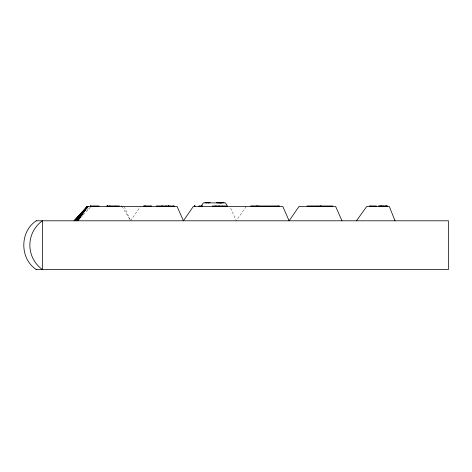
<?xml version="1.0" encoding="UTF-8"?>
<svg xmlns="http://www.w3.org/2000/svg" width="472" height="472" viewBox="0 0 472 472"><rect width="100%" height="100%" fill="white"/><g stroke="black" fill="none" stroke-linecap="round" stroke-linejoin="round"><path stroke-width="0.35" stroke-dasharray="2.36 1.77" d="M130.561 220.796L140.455 206.488M246.166 206.488L236.265 220.796L229.952 206.488M81.237 217.085L82.748 215.498M83.255 214.966L90.819 207.019M86.636 210.064L89.668 207.001M122.036 206.488L130.189 220.176M124.242 206.488L130.272 220.147"/><path stroke-width="0.71" d="M201.125 206.488L203.237 202.913L225.533 202.913L227.646 206.488M87.603 206.488L77.709 220.796L80.476 217.362M356.466 220.796L366.691 206.488L389.294 206.488L395.046 220.796M85.485 209.792L76.446 220.796L85.88 209.792M86.842 208.14L88.199 206.488M87.479 206.488L74.859 220.796L87.709 206.488M85.231 208.606L87.167 206.488L74.057 220.796L87.308 206.488M36.297 220.796C19.641 231.504 19.641 258.827 36.297 269.536M204.901 202.464L210.229 202.464M216.742 202.464L224.017 202.464M90.3 205.963L98.913 205.963L98.913 206.488M106.678 205.963L119.398 205.963M143.464 205.963L151.494 205.963L151.494 206.488M156.792 205.963L174.05 206.004M212.37 205.963L226.755 205.987L226.755 206.435L226.306 206.435M250.555 205.963L258.585 205.963L258.585 206.488M259.004 206.004L279.259 205.963L279.259 206.488M307.001 205.963L332.441 206.004L332.441 206.453M369.629 205.963L376.396 205.963L376.396 206.488M378.397 205.963L387.713 205.963M86.6 206.488L177.094 206.488L183.413 220.796L193.308 206.488L282.805 206.488L289.124 220.796L299.018 206.488L335.657 206.488L341.976 220.796M36.12 220.796L448.4 220.796L448.4 269.536L36.12 269.536M386.586 205.963L386.586 206.488M386.397 205.963L386.397 206.488M385.854 205.963L385.854 206.488M384.875 205.963L384.875 206.488M383.394 205.963L383.394 206.488M382.432 205.963L382.432 206.488M381.824 205.963L381.824 206.488M381.73 205.963L381.73 206.488M380.928 205.963L380.928 206.488M380.379 205.963L380.379 206.488M379.63 205.963L379.63 206.488M370.19 205.963L370.19 206.488M332.087 206.004L332.087 206.453M321.078 205.963L321.078 206.488M320.594 206.004L320.594 206.453M320.287 205.963L320.287 206.488M317.992 206.004L317.992 206.453M278.769 205.963L278.769 206.488M278.002 206.004L278.002 206.453M259.122 206.004L259.122 206.453M257.854 205.963L257.854 206.488M256.874 205.963L256.874 206.488M256.29 205.963L256.29 206.488M252.844 205.963L252.844 206.488M222.306 205.963L222.306 206.488M221.97 202.464L221.97 202.913M221.751 202.464L221.751 202.913M221.297 202.464L221.297 202.913M220.642 202.464L220.642 202.913M220.507 202.464L220.507 202.913M220.389 202.464L220.389 202.913M220.276 202.464L220.276 202.913M219.421 202.464L219.421 202.913M219.332 202.464L219.332 202.913M219.332 205.963L219.332 206.488M219.096 202.464L219.096 202.913M218.518 202.464L218.518 202.913M218.383 202.464L218.447 202.913M218.265 205.963L218.265 206.488M217.391 202.464L217.391 202.913M216.866 202.464L216.866 202.913M215.969 205.963L215.969 206.488M215.834 205.963L215.834 206.488M208.618 202.464L208.618 202.913M208.488 202.464L208.488 202.913M206.883 202.464L206.883 202.913M206.771 202.464L206.771 202.913M201.166 205.987L201.166 206.435M199.632 205.987L199.632 206.435M194.889 206.488L194.889 205.438L194.364 205.438L194.364 206.488M173.967 206.004L173.967 206.453M173.702 205.963L173.702 206.488M168.952 205.963L168.952 206.488M168.681 205.963L168.681 206.488M168.351 205.963L168.351 206.488M168.185 205.963L168.185 206.488M166.923 205.963L166.923 206.488M165.583 205.963L165.583 206.488M162.734 205.963L162.734 206.488M162.014 205.963L162.014 206.488M161.79 205.963L161.79 206.488M156.928 205.963L156.928 206.488M150.763 205.963L150.763 206.488M145.287 205.963L145.287 206.488M144.916 205.963L144.916 206.488M144.804 205.963L144.804 206.488M121.623 205.963L121.623 206.488M115.835 205.963L115.835 206.488M110.047 205.963L110.047 206.488M109.687 205.963L109.687 206.488M107.828 205.963L107.828 206.488M107.734 205.963L107.734 206.488M107.598 205.963L107.598 206.488M107.398 205.963L107.398 206.488M90.636 205.963L90.636 206.488M90.435 205.963L90.435 206.488M202.641 205.987L199.078 205.987L199.078 206.435L202.641 206.435L202.641 205.987M42.38 269.536L42.38 220.796A29.978 29.978 0 0 0 42.38 269.536"/></g></svg>
